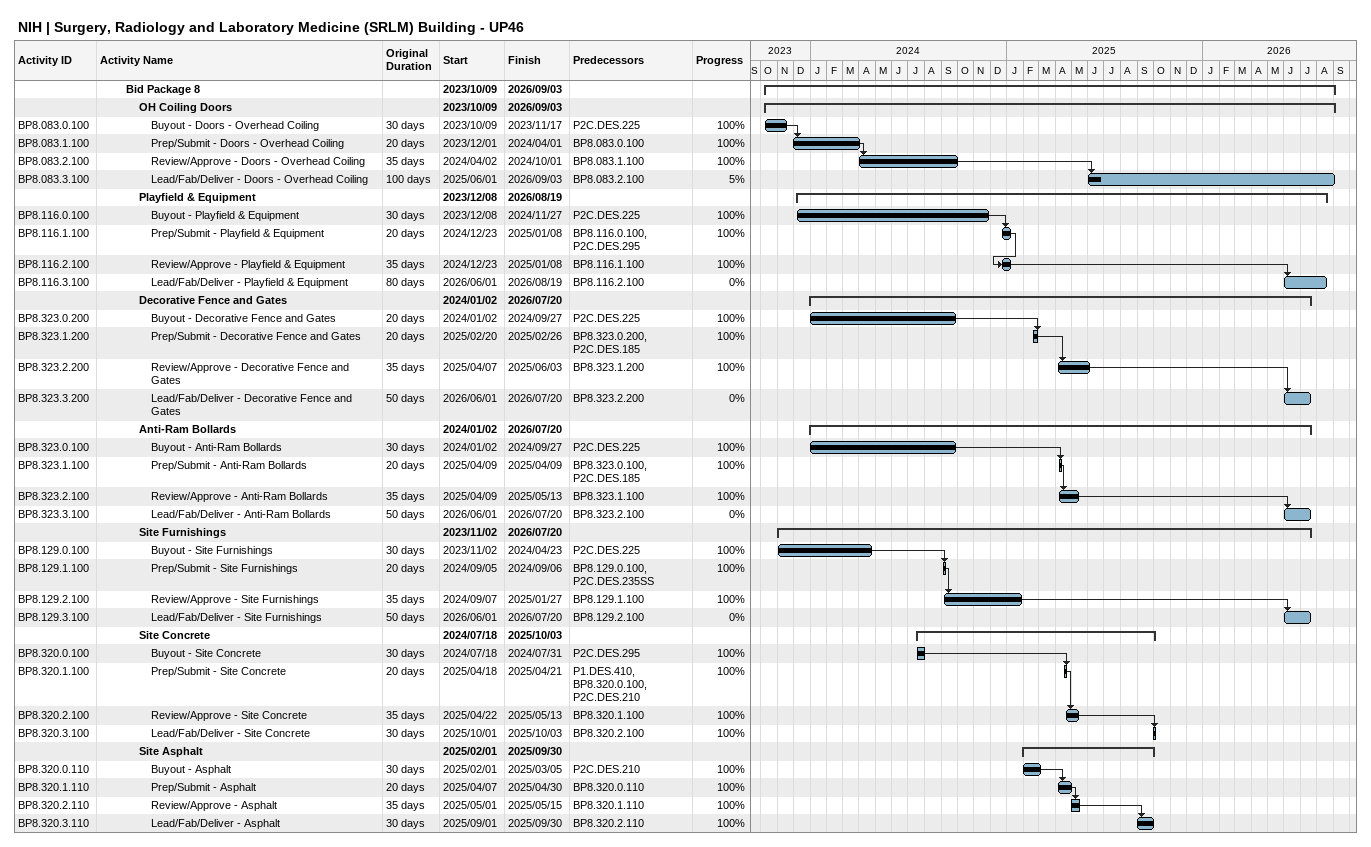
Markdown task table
NIH | Surgery, Radiology and Laboratory Medicine (SRLM) Building - UP46

| ID | Level | Task | Original duration | Start | Finish | Predecessors | % complete |
|---|---|---|---|---|---|---|---|
|  | 3 | **Bid Package 8** |  | 2023-10-09 | 2026-09-03 |  |  |
|  | 4 | **OH Coiling Doors** |  | 2023-10-09 | 2026-09-03 |  |  |
| BP8.083.0.100 | 5 | Buyout - Doors - Overhead Coiling | 30d | 2023-10-09 | 2023-11-17 | P2C.DES.225 | 100 |
| BP8.083.1.100 | 5 | Prep/Submit - Doors - Overhead Coiling | 20d | 2023-12-01 | 2024-04-01 | BP8.083.0.100 | 100 |
| BP8.083.2.100 | 5 | Review/Approve - Doors - Overhead Coiling | 35d | 2024-04-02 | 2024-10-01 | BP8.083.1.100 | 100 |
| BP8.083.3.100 | 5 | Lead/Fab/Deliver - Doors - Overhead Coiling | 100d | 2025-06-01 | 2026-09-03 | BP8.083.2.100 | 5 |
|  | 4 | **Playfield & Equipment** |  | 2023-12-08 | 2026-08-19 |  |  |
| BP8.116.0.100 | 5 | Buyout - Playfield & Equipment | 30d | 2023-12-08 | 2024-11-27 | P2C.DES.225 | 100 |
| BP8.116.1.100 | 5 | Prep/Submit - Playfield & Equipment | 20d | 2024-12-23 | 2025-01-08 | BP8.116.0.100, P2C.DES.295 | 100 |
| BP8.116.2.100 | 5 | Review/Approve - Playfield & Equipment | 35d | 2024-12-23 | 2025-01-08 | BP8.116.1.100 | 100 |
| BP8.116.3.100 | 5 | Lead/Fab/Deliver - Playfield & Equipment | 80d | 2026-06-01 | 2026-08-19 | BP8.116.2.100 | 0 |
|  | 4 | **Decorative Fence and Gates** |  | 2024-01-02 | 2026-07-20 |  |  |
| BP8.323.0.200 | 5 | Buyout - Decorative Fence and Gates | 20d | 2024-01-02 | 2024-09-27 | P2C.DES.225 | 100 |
| BP8.323.1.200 | 5 | Prep/Submit - Decorative Fence and Gates | 20d | 2025-02-20 | 2025-02-26 | BP8.323.0.200, P2C.DES.185 | 100 |
| BP8.323.2.200 | 5 | Review/Approve - Decorative Fence and Gates | 35d | 2025-04-07 | 2025-06-03 | BP8.323.1.200 | 100 |
| BP8.323.3.200 | 5 | Lead/Fab/Deliver - Decorative Fence and Gates | 50d | 2026-06-01 | 2026-07-20 | BP8.323.2.200 | 0 |
|  | 4 | **Anti-Ram Bollards** |  | 2024-01-02 | 2026-07-20 |  |  |
| BP8.323.0.100 | 5 | Buyout - Anti-Ram Bollards | 30d | 2024-01-02 | 2024-09-27 | P2C.DES.225 | 100 |
| BP8.323.1.100 | 5 | Prep/Submit - Anti-Ram Bollards | 20d | 2025-04-09 | 2025-04-09 | BP8.323.0.100, P2C.DES.185 | 100 |
| BP8.323.2.100 | 5 | Review/Approve - Anti-Ram Bollards | 35d | 2025-04-09 | 2025-05-13 | BP8.323.1.100 | 100 |
| BP8.323.3.100 | 5 | Lead/Fab/Deliver - Anti-Ram Bollards | 50d | 2026-06-01 | 2026-07-20 | BP8.323.2.100 | 0 |
|  | 4 | **Site Furnishings** |  | 2023-11-02 | 2026-07-20 |  |  |
| BP8.129.0.100 | 5 | Buyout - Site Furnishings | 30d | 2023-11-02 | 2024-04-23 | P2C.DES.225 | 100 |
| BP8.129.1.100 | 5 | Prep/Submit - Site Furnishings | 20d | 2024-09-05 | 2024-09-06 | BP8.129.0.100, P2C.DES.235SS | 100 |
| BP8.129.2.100 | 5 | Review/Approve - Site Furnishings | 35d | 2024-09-07 | 2025-01-27 | BP8.129.1.100 | 100 |
| BP8.129.3.100 | 5 | Lead/Fab/Deliver - Site Furnishings | 50d | 2026-06-01 | 2026-07-20 | BP8.129.2.100 | 0 |
|  | 4 | **Site Concrete** |  | 2024-07-18 | 2025-10-03 |  |  |
| BP8.320.0.100 | 5 | Buyout - Site Concrete | 30d | 2024-07-18 | 2024-07-31 | P2C.DES.295 | 100 |
| BP8.320.1.100 | 5 | Prep/Submit - Site Concrete | 20d | 2025-04-18 | 2025-04-21 | P1.DES.410, BP8.320.0.100, P2C.DES.210 | 100 |
| BP8.320.2.100 | 5 | Review/Approve - Site Concrete | 35d | 2025-04-22 | 2025-05-13 | BP8.320.1.100 | 100 |
| BP8.320.3.100 | 5 | Lead/Fab/Deliver - Site Concrete | 30d | 2025-10-01 | 2025-10-03 | BP8.320.2.100 | 100 |
|  | 4 | **Site Asphalt** |  | 2025-02-01 | 2025-09-30 |  |  |
| BP8.320.0.110 | 5 | Buyout - Asphalt | 30d | 2025-02-01 | 2025-03-05 | P2C.DES.210 | 100 |
| BP8.320.1.110 | 5 | Prep/Submit - Asphalt | 20d | 2025-04-07 | 2025-04-30 | BP8.320.0.110 | 100 |
| BP8.320.2.110 | 5 | Review/Approve - Asphalt | 35d | 2025-05-01 | 2025-05-15 | BP8.320.1.110 | 100 |
| BP8.320.3.110 | 5 | Lead/Fab/Deliver - Asphalt | 30d | 2025-09-01 | 2025-09-30 | BP8.320.2.110 | 100 |
